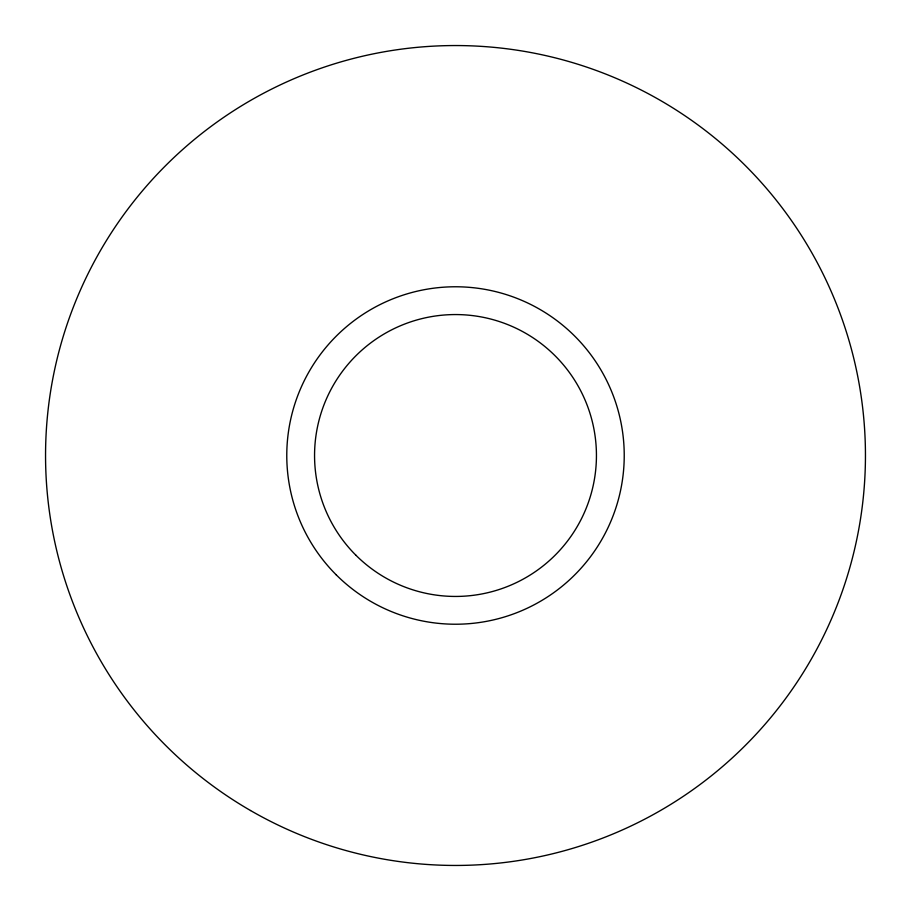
<?xml version="1.0" encoding="UTF-8"?>
<svg xmlns="http://www.w3.org/2000/svg" width="911" height="911" viewBox="0 0 911 911"><rect width="100%" height="100%" fill="white"/><g stroke="black" fill="none" stroke-linecap="round" stroke-linejoin="round"><path stroke-width="1.37" d="M336.193 574.807A168.729 168.729 0 0 0 618.478 499.171A168.729 168.729 0 0 0 411.829 292.522A168.729 168.729 0 0 0 336.193 574.807M355.837 555.163A140.943 140.943 0 0 0 591.638 491.974A140.943 140.943 0 0 0 419.026 319.362A140.943 140.943 0 0 0 355.837 555.163M250.525 810.528A409.95 409.95 0 0 0 865.45 455.5A409.95 409.95 0 0 0 250.525 100.472A409.95 409.95 0 0 0 250.525 810.528"/></g></svg>
